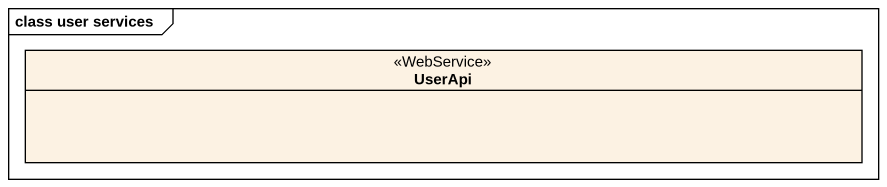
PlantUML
@startuml
mainframe class user services
hide circle
hide empty members
class UserApi <<WebService>>
@enduml
